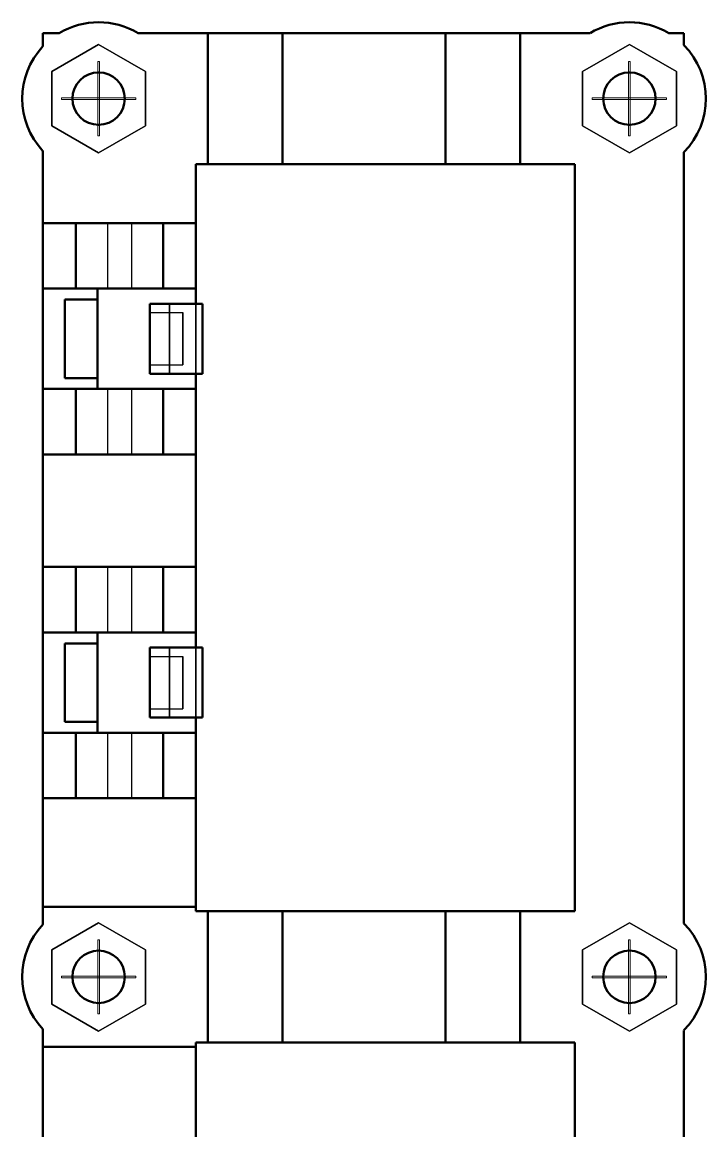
# Model space of a CAD drawing. Header units: millimetres. Extents: x 25 to 584, y 11 to 410.
# Drawn here: x 49 to 111.6, y 205.4 to 306.9 of the extents above; entities that cross this region are included whole.
import ezdxf

# ---------------------------------------------------------------- set-up
doc = ezdxf.new("R2010")
doc.units = ezdxf.units.MM
for name, color, linetype, lineweight in [('dims', 7, 'Continuous', 5), ('hidden', 7, 'Continuous', 25), ('part', 7, 'Continuous', 50)]:
    doc.layers.add(name, color=color, linetype=linetype, lineweight=lineweight)

msp = doc.modelspace()

# ---------------------------------------------------------------- linework, layer by layer
at = {"layer": 'dims'}
for p, q in [((55.91, 303.3), (55.91, 296.5)), ((56.06, 303.3), (55.91, 303.3)), ((56.06, 296.5), (56.06, 303.3)), ((104.51, 303.3), (104.51, 296.5)), ((104.66, 303.3), (104.51, 303.3)), ((104.66, 296.5), (104.66, 303.3)), ((59.39, 299.97), (52.59, 299.97)), ((52.59, 299.97), (52.59, 299.82)), ((52.59, 299.82), (59.39, 299.82)), ((59.39, 299.82), (59.39, 299.97)), ((107.99, 299.97), (101.19, 299.97)), ((101.19, 299.97), (101.19, 299.82)), ((101.19, 299.82), (107.99, 299.82)), ((107.99, 299.82), (107.99, 299.97)), ((55.91, 296.5), (56.06, 296.5)), ((104.51, 296.5), (104.66, 296.5)), ((55.91, 222.86), (55.91, 216.06)), ((56.06, 222.86), (55.91, 222.86)), ((56.06, 216.06), (56.06, 222.86)), ((104.51, 222.86), (104.51, 216.06)), ((104.66, 222.86), (104.51, 222.86)), ((104.66, 216.06), (104.66, 222.86)), ((59.39, 219.53), (52.59, 219.53)), ((52.59, 219.53), (52.59, 219.38)), ((52.59, 219.38), (59.39, 219.38)), ((59.39, 219.38), (59.39, 219.53)), ((107.99, 219.53), (101.19, 219.53)), ((101.19, 219.53), (101.19, 219.38)), ((101.19, 219.38), (107.99, 219.38)), ((107.99, 219.38), (107.99, 219.53)), ((55.91, 216.06), (56.06, 216.06)), ((104.51, 216.06), (104.66, 216.06))]:
    msp.add_line(p, q, dxfattribs=at)
at = {"layer": 'hidden'}
for p, q in [((50.89, 305.89), (52.38, 305.89)), ((50.89, 304.69), (50.89, 305.89)), ((59.59, 305.89), (100.98, 305.89)), ((65.99, 293.89), (65.99, 305.89)), ((94.59, 293.89), (94.59, 305.89)), ((108.19, 305.89), (109.59, 305.89)), ((109.59, 305.89), (109.59, 304.79)), ((51.69, 302.38), (55.99, 304.86)), ((55.99, 304.86), (51.69, 302.38)), ((55.99, 304.86), (60.29, 302.38)), ((60.29, 302.38), (55.99, 304.86)), ((100.29, 302.38), (104.59, 304.86)), ((104.59, 304.86), (100.29, 302.38)), ((104.59, 304.86), (108.89, 302.38)), ((108.89, 302.38), (104.59, 304.86)), ((51.69, 297.41), (51.69, 302.38)), ((51.69, 302.38), (51.69, 297.41)), ((60.29, 302.38), (60.29, 297.41)), ((60.29, 297.41), (60.29, 302.38)), ((100.29, 297.41), (100.29, 302.38)), ((100.29, 302.38), (100.29, 297.41)), ((108.89, 302.38), (108.89, 297.41)), ((108.89, 297.41), (108.89, 302.38)), ((55.99, 294.93), (51.69, 297.41)), ((51.69, 297.41), (55.99, 294.93)), ((60.29, 297.41), (55.99, 294.93)), ((55.99, 294.93), (60.29, 297.41)), ((104.59, 294.93), (100.29, 297.41)), ((100.29, 297.41), (104.59, 294.93)), ((108.89, 297.41), (104.59, 294.93)), ((104.59, 294.93), (108.89, 297.41)), ((50.89, 224.25), (50.89, 295.1)), ((109.59, 295), (109.59, 224.35)), ((64.89, 225.46), (64.89, 293.89)), ((64.89, 293.89), (99.59, 293.89)), ((99.59, 225.46), (99.59, 293.89)), ((64.89, 288.5), (50.89, 288.5)), ((53.89, 288.5), (53.89, 282.5)), ((56.79, 288.5), (56.79, 282.5)), ((58.99, 288.5), (58.99, 282.5)), ((61.89, 288.5), (61.89, 282.5)), ((50.89, 282.5), (55.89, 282.5)), ((55.89, 281.5), (55.89, 282.5)), ((55.89, 282.5), (64.89, 282.5)), ((52.89, 281.5), (52.89, 274.3)), ((55.89, 281.5), (52.89, 281.5)), ((55.89, 274.3), (55.89, 281.5)), ((60.69, 281.1), (62.49, 281.1)), ((60.69, 281.1), (60.69, 274.69)), ((60.69, 280.3), (63.69, 280.3)), ((62.49, 281.1), (62.49, 274.69)), ((62.49, 281.1), (64.89, 281.1)), ((62.49, 274.69), (62.49, 281.1)), ((64.89, 281.1), (64.89, 274.69)), ((64.89, 281.1), (65.49, 281.1)), ((65.49, 274.69), (65.49, 281.1)), ((60.69, 275.5), (63.69, 275.5)), ((55.89, 274.3), (52.89, 274.3)), ((55.89, 273.3), (55.89, 274.3)), ((60.69, 274.69), (62.49, 274.69)), ((62.49, 274.69), (64.89, 274.69)), ((64.89, 274.69), (65.49, 274.69)), ((50.89, 273.3), (55.89, 273.3)), ((53.89, 273.3), (53.89, 267.3)), ((55.89, 273.3), (64.89, 273.3)), ((56.79, 273.3), (56.79, 267.3)), ((58.99, 273.3), (58.99, 267.3)), ((61.89, 273.3), (61.89, 267.3)), ((50.89, 267.3), (64.89, 267.3)), ((50.89, 257), (64.89, 257)), ((53.89, 257), (53.89, 251)), ((56.79, 257), (56.79, 251)), ((58.99, 257), (58.99, 251)), ((61.89, 257), (61.89, 251)), ((50.89, 251), (55.89, 251)), ((55.89, 250), (55.89, 251)), ((55.89, 251), (64.89, 251)), ((52.89, 250), (52.89, 242.81)), ((55.89, 250), (52.89, 250)), ((55.89, 242.81), (55.89, 250)), ((60.69, 249.61), (62.49, 249.61)), ((60.69, 249.61), (60.69, 243.21)), ((60.69, 248.81), (63.69, 248.81)), ((62.49, 249.61), (62.49, 243.21)), ((62.49, 249.61), (64.89, 249.61)), ((62.49, 243.21), (62.49, 249.61)), ((64.89, 249.61), (64.89, 243.21)), ((64.89, 249.61), (65.49, 249.61)), ((65.49, 243.21), (65.49, 249.61)), ((60.69, 244), (63.69, 244)), ((55.89, 242.81), (52.89, 242.81)), ((55.89, 241.81), (55.89, 242.81)), ((60.69, 243.21), (62.49, 243.21)), ((62.49, 243.21), (64.89, 243.21)), ((64.89, 243.21), (65.49, 243.21)), ((50.89, 241.81), (55.89, 241.81)), ((53.89, 241.81), (53.89, 235.81)), ((55.89, 241.81), (64.89, 241.81)), ((56.79, 241.81), (56.79, 235.81)), ((58.99, 241.81), (58.99, 235.81)), ((61.89, 241.81), (61.89, 235.81)), ((50.89, 235.81), (64.89, 235.81)), ((64.89, 225.86), (50.89, 225.86)), ((99.59, 225.46), (64.89, 225.46)), ((65.99, 213.46), (65.99, 225.46)), ((94.59, 213.46), (94.59, 225.46)), ((51.69, 221.94), (55.99, 224.42)), ((55.99, 224.42), (51.69, 221.94)), ((55.99, 224.42), (60.29, 221.94)), ((60.29, 221.94), (55.99, 224.42)), ((100.29, 221.94), (104.59, 224.42)), ((104.59, 224.42), (100.29, 221.94)), ((104.59, 224.42), (108.89, 221.94)), ((108.89, 221.94), (104.59, 224.42)), ((51.69, 216.97), (51.69, 221.94)), ((51.69, 221.94), (51.69, 216.97)), ((60.29, 221.94), (60.29, 216.97)), ((60.29, 216.97), (60.29, 221.94)), ((100.29, 216.97), (100.29, 221.94)), ((100.29, 221.94), (100.29, 216.97)), ((108.89, 221.94), (108.89, 216.97)), ((108.89, 216.97), (108.89, 221.94)), ((55.99, 214.49), (51.69, 216.97)), ((51.69, 216.97), (55.99, 214.49)), ((60.29, 216.97), (55.99, 214.49)), ((55.99, 214.49), (60.29, 216.97)), ((104.59, 214.49), (100.29, 216.97)), ((100.29, 216.97), (104.59, 214.49)), ((108.89, 216.97), (104.59, 214.49)), ((104.59, 214.49), (108.89, 216.97)), ((50.89, 175.5), (50.89, 214.66)), ((109.59, 214.56), (109.59, 175.6)), ((64.89, 213.46), (99.59, 213.46)), ((64.89, 176.71), (64.89, 213.46)), ((99.59, 176.71), (99.59, 213.46)), ((64.89, 213.06), (50.89, 213.06))]:
    msp.add_line(p, q, dxfattribs=at)
for centre in [(55.99, 299.89), (104.59, 299.89), (55.99, 219.46), (104.59, 219.46)]:
    msp.add_circle(centre, 2.4, dxfattribs=at)
for centre, start, end in [((55.99, 299.89), 58.9973, 121.0027), ((104.59, 299.89), 58.9973, 121.0027), ((55.99, 299.89), 136.7668, 223.2332), ((104.59, 299.89), -44.4153, 44.4153), ((55.99, 219.46), 136.7668, 223.2332), ((104.59, 219.46), -44.4153, 44.4153)]:
    msp.add_arc(centre, 7, start, end, dxfattribs=at)
for points in [[(58.99, 288.5), (58.96, 288.5), (58.88, 288.5), (58.75, 288.5), (58.57, 288.5), (58.37, 288.5), (58.13, 288.5), (57.89, 288.5), (57.64, 288.5), (57.41, 288.5), (57.2, 288.5), (57.03, 288.5), (56.9, 288.5), (56.82, 288.5), (56.79, 288.5)], [(56.79, 288.5), (56.82, 288.5), (56.9, 288.5), (57.03, 288.5), (57.2, 288.5), (57.41, 288.5), (57.64, 288.5), (57.89, 288.5), (58.13, 288.5), (58.37, 288.5), (58.57, 288.5), (58.75, 288.5), (58.88, 288.5), (58.96, 288.5), (58.99, 288.5)], [(58.99, 282.5), (58.96, 282.5), (58.88, 282.5), (58.75, 282.5), (58.57, 282.5), (58.37, 282.5), (58.13, 282.5), (57.89, 282.5), (57.64, 282.5), (57.41, 282.5), (57.2, 282.5), (57.03, 282.5), (56.9, 282.5), (56.82, 282.5), (56.79, 282.5)], [(56.79, 282.5), (56.82, 282.5), (56.9, 282.5), (57.03, 282.5), (57.2, 282.5), (57.41, 282.5), (57.64, 282.5), (57.89, 282.5), (58.13, 282.5), (58.37, 282.5), (58.57, 282.5), (58.75, 282.5), (58.88, 282.5), (58.96, 282.5), (58.99, 282.5)], [(60.69, 280.3), (60.69, 280.23), (60.69, 280.06), (60.69, 279.77), (60.69, 279.39), (60.69, 278.94), (60.69, 278.43), (60.69, 277.89), (60.69, 277.36), (60.69, 276.85), (60.69, 276.4), (60.69, 276.02), (60.69, 275.73), (60.69, 275.56), (60.69, 275.5)], [(63.69, 280.3), (63.69, 280.23), (63.69, 280.06), (63.69, 279.77), (63.69, 279.39), (63.69, 278.94), (63.69, 278.43), (63.69, 277.89), (63.69, 277.36), (63.69, 276.85), (63.69, 276.4), (63.69, 276.02), (63.69, 275.73), (63.69, 275.56), (63.69, 275.5)], [(58.99, 273.3), (58.96, 273.3), (58.88, 273.3), (58.75, 273.3), (58.57, 273.3), (58.37, 273.3), (58.13, 273.3), (57.89, 273.3), (57.64, 273.3), (57.41, 273.3), (57.2, 273.3), (57.03, 273.3), (56.9, 273.3), (56.82, 273.3), (56.79, 273.3)], [(56.79, 273.3), (56.82, 273.3), (56.9, 273.3), (57.03, 273.3), (57.2, 273.3), (57.41, 273.3), (57.64, 273.3), (57.89, 273.3), (58.13, 273.3), (58.37, 273.3), (58.57, 273.3), (58.75, 273.3), (58.88, 273.3), (58.96, 273.3), (58.99, 273.3)], [(58.99, 267.3), (58.96, 267.3), (58.88, 267.3), (58.75, 267.3), (58.57, 267.3), (58.37, 267.3), (58.13, 267.3), (57.89, 267.3), (57.64, 267.3), (57.41, 267.3), (57.2, 267.3), (57.03, 267.3), (56.9, 267.3), (56.82, 267.3), (56.79, 267.3)], [(56.79, 267.3), (56.82, 267.3), (56.9, 267.3), (57.03, 267.3), (57.2, 267.3), (57.41, 267.3), (57.64, 267.3), (57.89, 267.3), (58.13, 267.3), (58.37, 267.3), (58.57, 267.3), (58.75, 267.3), (58.88, 267.3), (58.96, 267.3), (58.99, 267.3)], [(58.99, 257), (58.96, 257), (58.88, 257), (58.75, 257), (58.57, 257), (58.37, 257), (58.13, 257), (57.89, 257), (57.64, 257), (57.41, 257), (57.2, 257), (57.03, 257), (56.9, 257), (56.82, 257), (56.79, 257)], [(56.79, 257), (56.82, 257), (56.9, 257), (57.03, 257), (57.2, 257), (57.41, 257), (57.64, 257), (57.89, 257), (58.13, 257), (58.37, 257), (58.57, 257), (58.75, 257), (58.88, 257), (58.96, 257), (58.99, 257)], [(58.99, 251), (58.96, 251), (58.88, 251), (58.75, 251), (58.57, 251), (58.37, 251), (58.13, 251), (57.89, 251), (57.64, 251), (57.41, 251), (57.2, 251), (57.03, 251), (56.9, 251), (56.82, 251), (56.79, 251)], [(56.79, 251), (56.82, 251), (56.9, 251), (57.03, 251), (57.2, 251), (57.41, 251), (57.64, 251), (57.89, 251), (58.13, 251), (58.37, 251), (58.57, 251), (58.75, 251), (58.88, 251), (58.96, 251), (58.99, 251)], [(60.69, 248.81), (60.69, 248.74), (60.69, 248.57), (60.69, 248.28), (60.69, 247.9), (60.69, 247.45), (60.69, 246.94), (60.69, 246.41), (60.69, 245.87), (60.69, 245.36), (60.69, 244.91), (60.69, 244.53), (60.69, 244.24), (60.69, 244.07), (60.69, 244)], [(63.69, 248.81), (63.69, 248.74), (63.69, 248.57), (63.69, 248.28), (63.69, 247.9), (63.69, 247.45), (63.69, 246.94), (63.69, 246.41), (63.69, 245.87), (63.69, 245.36), (63.69, 244.91), (63.69, 244.53), (63.69, 244.24), (63.69, 244.07), (63.69, 244)], [(58.99, 241.81), (58.96, 241.81), (58.88, 241.81), (58.75, 241.81), (58.57, 241.81), (58.37, 241.81), (58.13, 241.81), (57.89, 241.81), (57.64, 241.81), (57.41, 241.81), (57.2, 241.81), (57.03, 241.81), (56.9, 241.81), (56.82, 241.81), (56.79, 241.81)], [(56.79, 241.81), (56.82, 241.81), (56.9, 241.81), (57.03, 241.81), (57.2, 241.81), (57.41, 241.81), (57.64, 241.81), (57.89, 241.81), (58.13, 241.81), (58.37, 241.81), (58.57, 241.81), (58.75, 241.81), (58.88, 241.81), (58.96, 241.81), (58.99, 241.81)], [(58.99, 235.81), (58.96, 235.81), (58.88, 235.81), (58.75, 235.81), (58.57, 235.81), (58.37, 235.81), (58.13, 235.81), (57.89, 235.81), (57.64, 235.81), (57.41, 235.81), (57.2, 235.81), (57.03, 235.81), (56.9, 235.81), (56.82, 235.81), (56.79, 235.81)], [(56.79, 235.81), (56.82, 235.81), (56.9, 235.81), (57.03, 235.81), (57.2, 235.81), (57.41, 235.81), (57.64, 235.81), (57.89, 235.81), (58.13, 235.81), (58.37, 235.81), (58.57, 235.81), (58.75, 235.81), (58.88, 235.81), (58.96, 235.81), (58.99, 235.81)]]:
    msp.add_open_spline(points, degree=1, dxfattribs=at)
for points, knots in [([(60.69, 277.89), (60.69, 278.03), (60.69, 278.16), (60.69, 278.43), (60.69, 278.69), (60.69, 278.81), (60.69, 278.94), (60.69, 279.05), (60.69, 279.17), (60.69, 279.28), (60.69, 279.39), (60.69, 279.49), (60.69, 279.59), (60.69, 279.68), (60.69, 279.77), (60.69, 279.85), (60.69, 279.93), (60.69, 279.99), (60.69, 280.06), (60.69, 280.11), (60.69, 280.16), (60.69, 280.2), (60.69, 280.23), (60.69, 280.26), (60.69, 280.28), (60.69, 280.29), (60.69, 280.3)], [0, 0, 0, 0.1122, 0.1122, 0.336599, 0.336599, 0.448799, 0.448799, 0.560999, 0.560999, 0.673198, 0.673198, 0.785398, 0.785398, 0.897598, 0.897598, 1.009798, 1.009798, 1.121997, 1.121997, 1.234197, 1.234197, 1.346397, 1.346397, 1.458597, 1.458597, 1.570796, 1.570796, 1.570796]), ([(63.69, 277.89), (63.69, 278.03), (63.69, 278.16), (63.69, 278.43), (63.69, 278.69), (63.69, 278.81), (63.69, 278.94), (63.69, 279.05), (63.69, 279.17), (63.69, 279.28), (63.69, 279.39), (63.69, 279.49), (63.69, 279.59), (63.69, 279.68), (63.69, 279.77), (63.69, 279.85), (63.69, 279.93), (63.69, 279.99), (63.69, 280.06), (63.69, 280.11), (63.69, 280.16), (63.69, 280.2), (63.69, 280.23), (63.69, 280.26), (63.69, 280.28), (63.69, 280.29), (63.69, 280.3)], [0, 0, 0, 0.1122, 0.1122, 0.336599, 0.336599, 0.448799, 0.448799, 0.560999, 0.560999, 0.673198, 0.673198, 0.785398, 0.785398, 0.897598, 0.897598, 1.009798, 1.009798, 1.121997, 1.121997, 1.234197, 1.234197, 1.346397, 1.346397, 1.458597, 1.458597, 1.570796, 1.570796, 1.570796]), ([(60.69, 275.5), (60.69, 275.5), (60.69, 275.51), (60.69, 275.53), (60.69, 275.56), (60.69, 275.59), (60.69, 275.63), (60.69, 275.68), (60.69, 275.73), (60.69, 275.8), (60.69, 275.86), (60.69, 275.94), (60.69, 276.02), (60.69, 276.11), (60.69, 276.2), (60.69, 276.3), (60.69, 276.4), (60.69, 276.51), (60.69, 276.62), (60.69, 276.74), (60.69, 276.85), (60.69, 276.98), (60.69, 277.1), (60.69, 277.23), (60.69, 277.36), (60.69, 277.63), (60.69, 277.89)], [0, 0, 0, 0.071429, 0.071429, 0.142857, 0.142857, 0.214286, 0.214286, 0.285714, 0.285714, 0.357143, 0.357143, 0.428571, 0.428571, 0.5, 0.5, 0.571429, 0.571429, 0.642857, 0.642857, 0.714286, 0.714286, 0.785714, 0.785714, 0.857143, 0.857143, 1, 1, 1]), ([(63.69, 275.5), (63.69, 275.5), (63.69, 275.51), (63.69, 275.53), (63.69, 275.56), (63.69, 275.59), (63.69, 275.63), (63.69, 275.68), (63.69, 275.73), (63.69, 275.8), (63.69, 275.86), (63.69, 275.94), (63.69, 276.02), (63.69, 276.11), (63.69, 276.2), (63.69, 276.3), (63.69, 276.4), (63.69, 276.51), (63.69, 276.62), (63.69, 276.74), (63.69, 276.85), (63.69, 276.98), (63.69, 277.1), (63.69, 277.23), (63.69, 277.36), (63.69, 277.63), (63.69, 277.89)], [0, 0, 0, 0.071429, 0.071429, 0.142857, 0.142857, 0.214286, 0.214286, 0.285714, 0.285714, 0.357143, 0.357143, 0.428571, 0.428571, 0.5, 0.5, 0.571429, 0.571429, 0.642857, 0.642857, 0.714286, 0.714286, 0.785714, 0.785714, 0.857143, 0.857143, 1, 1, 1]), ([(60.69, 246.41), (60.69, 246.54), (60.69, 246.67), (60.69, 246.94), (60.69, 247.2), (60.69, 247.32), (60.69, 247.45), (60.69, 247.56), (60.69, 247.68), (60.69, 247.79), (60.69, 247.9), (60.69, 248), (60.69, 248.1), (60.69, 248.19), (60.69, 248.28), (60.69, 248.36), (60.69, 248.44), (60.69, 248.5), (60.69, 248.57), (60.69, 248.62), (60.69, 248.67), (60.69, 248.71), (60.69, 248.74), (60.69, 248.77), (60.69, 248.79), (60.69, 248.8), (60.69, 248.81)], [0, 0, 0, 0.1122, 0.1122, 0.336599, 0.336599, 0.448799, 0.448799, 0.560999, 0.560999, 0.673198, 0.673198, 0.785398, 0.785398, 0.897598, 0.897598, 1.009798, 1.009798, 1.121997, 1.121997, 1.234197, 1.234197, 1.346397, 1.346397, 1.458597, 1.458597, 1.570796, 1.570796, 1.570796]), ([(63.69, 246.41), (63.69, 246.54), (63.69, 246.67), (63.69, 246.94), (63.69, 247.2), (63.69, 247.32), (63.69, 247.45), (63.69, 247.56), (63.69, 247.68), (63.69, 247.79), (63.69, 247.9), (63.69, 248), (63.69, 248.1), (63.69, 248.19), (63.69, 248.28), (63.69, 248.36), (63.69, 248.44), (63.69, 248.5), (63.69, 248.57), (63.69, 248.62), (63.69, 248.67), (63.69, 248.71), (63.69, 248.74), (63.69, 248.77), (63.69, 248.79), (63.69, 248.8), (63.69, 248.81)], [0, 0, 0, 0.1122, 0.1122, 0.336599, 0.336599, 0.448799, 0.448799, 0.560999, 0.560999, 0.673198, 0.673198, 0.785398, 0.785398, 0.897598, 0.897598, 1.009798, 1.009798, 1.121997, 1.121997, 1.234197, 1.234197, 1.346397, 1.346397, 1.458597, 1.458597, 1.570796, 1.570796, 1.570796]), ([(60.69, 244), (60.69, 244.01), (60.69, 244.02), (60.69, 244.04), (60.69, 244.07), (60.69, 244.1), (60.69, 244.14), (60.69, 244.19), (60.69, 244.24), (60.69, 244.31), (60.69, 244.37), (60.69, 244.45), (60.69, 244.53), (60.69, 244.62), (60.69, 244.71), (60.69, 244.81), (60.69, 244.91), (60.69, 245.02), (60.69, 245.13), (60.69, 245.25), (60.69, 245.36), (60.69, 245.49), (60.69, 245.61), (60.69, 245.74), (60.69, 245.87), (60.69, 246.14), (60.69, 246.41)], [0, 0, 0, 0.071429, 0.071429, 0.142857, 0.142857, 0.214286, 0.214286, 0.285714, 0.285714, 0.357143, 0.357143, 0.428571, 0.428571, 0.5, 0.5, 0.571429, 0.571429, 0.642857, 0.642857, 0.714286, 0.714286, 0.785714, 0.785714, 0.857143, 0.857143, 1, 1, 1]), ([(63.69, 244), (63.69, 244.01), (63.69, 244.02), (63.69, 244.04), (63.69, 244.07), (63.69, 244.1), (63.69, 244.14), (63.69, 244.19), (63.69, 244.24), (63.69, 244.31), (63.69, 244.37), (63.69, 244.45), (63.69, 244.53), (63.69, 244.62), (63.69, 244.71), (63.69, 244.81), (63.69, 244.91), (63.69, 245.02), (63.69, 245.13), (63.69, 245.25), (63.69, 245.36), (63.69, 245.49), (63.69, 245.61), (63.69, 245.74), (63.69, 245.87), (63.69, 246.14), (63.69, 246.41)], [0, 0, 0, 0.071429, 0.071429, 0.142857, 0.142857, 0.214286, 0.214286, 0.285714, 0.285714, 0.357143, 0.357143, 0.428571, 0.428571, 0.5, 0.5, 0.571429, 0.571429, 0.642857, 0.642857, 0.714286, 0.714286, 0.785714, 0.785714, 0.857143, 0.857143, 1, 1, 1])]:
    msp.add_open_spline(points, degree=2, knots=knots, dxfattribs=at)
at = {"layer": 'part'}
for p, q in [((50.89, 305.89), (50.89, 304.69)), ((50.89, 305.89), (52.38, 305.89)), ((59.59, 305.89), (65.99, 305.89)), ((65.99, 305.89), (72.83, 305.89)), ((65.99, 293.89), (65.99, 305.89)), ((72.83, 305.89), (72.83, 293.89)), ((87.75, 305.89), (94.59, 305.89)), ((87.75, 305.89), (87.75, 293.89)), ((100.98, 305.89), (94.59, 305.89)), ((94.59, 293.89), (94.59, 305.89)), ((109.59, 305.89), (108.19, 305.89)), ((109.59, 304.79), (109.59, 305.89)), ((50.89, 295.1), (50.89, 288.5)), ((109.59, 224.35), (109.59, 295)), ((64.89, 293.89), (64.89, 288.5)), ((65.99, 293.89), (64.89, 293.89)), ((65.99, 293.89), (72.83, 293.89)), ((87.75, 293.89), (94.59, 293.89)), ((94.59, 293.89), (99.59, 293.89)), ((99.59, 225.46), (99.59, 293.89)), ((50.89, 282.5), (50.89, 288.5)), ((50.89, 288.5), (53.89, 288.5)), ((53.89, 282.5), (53.89, 288.5)), ((61.89, 288.5), (64.89, 288.5)), ((61.89, 282.5), (61.89, 288.5)), ((64.89, 282.5), (64.89, 288.5)), ((50.89, 273.3), (50.89, 282.5)), ((50.89, 282.5), (53.89, 282.5)), ((55.89, 281.5), (55.89, 282.5)), ((61.89, 282.5), (64.89, 282.5)), ((64.89, 281.1), (64.89, 282.5)), ((55.89, 281.5), (52.89, 281.5)), ((52.89, 281.5), (52.89, 274.3)), ((55.89, 281.5), (55.89, 274.3)), ((60.69, 281.1), (65.49, 281.1)), ((60.69, 274.69), (60.69, 281.1)), ((65.49, 274.69), (65.49, 281.1)), ((55.89, 274.3), (52.89, 274.3)), ((55.89, 273.3), (55.89, 274.3)), ((60.69, 274.69), (65.49, 274.69)), ((64.89, 273.3), (64.89, 274.69)), ((50.89, 267.3), (50.89, 273.3)), ((50.89, 273.3), (53.89, 273.3)), ((53.89, 267.3), (53.89, 273.3)), ((61.89, 273.3), (64.89, 273.3)), ((61.89, 267.3), (61.89, 273.3)), ((64.89, 267.3), (64.89, 273.3)), ((50.89, 257), (50.89, 267.3)), ((50.89, 267.3), (53.89, 267.3)), ((61.89, 267.3), (64.89, 267.3)), ((64.89, 257), (64.89, 267.3)), ((50.89, 251), (50.89, 257)), ((50.89, 257), (53.89, 257)), ((53.89, 251), (53.89, 257)), ((61.89, 257), (64.89, 257)), ((61.89, 251), (61.89, 257)), ((64.89, 251), (64.89, 257)), ((50.89, 241.81), (50.89, 251)), ((50.89, 251), (53.89, 251)), ((55.89, 250), (55.89, 251)), ((61.89, 251), (64.89, 251)), ((64.89, 249.61), (64.89, 251)), ((55.89, 250), (52.89, 250)), ((52.89, 250), (52.89, 242.81)), ((55.89, 250), (55.89, 242.81)), ((60.69, 249.61), (65.49, 249.61)), ((60.69, 243.21), (60.69, 249.61)), ((65.49, 243.21), (65.49, 249.61)), ((55.89, 242.81), (52.89, 242.81)), ((55.89, 241.81), (55.89, 242.81)), ((60.69, 243.21), (65.49, 243.21)), ((64.89, 241.81), (64.89, 243.21)), ((50.89, 235.81), (50.89, 241.81)), ((50.89, 241.81), (53.89, 241.81)), ((53.89, 235.81), (53.89, 241.81)), ((61.89, 241.81), (64.89, 241.81)), ((61.89, 235.81), (61.89, 241.81)), ((64.89, 235.81), (64.89, 241.81)), ((50.89, 225.86), (50.89, 235.81)), ((50.89, 235.81), (53.89, 235.81)), ((61.89, 235.81), (64.89, 235.81)), ((64.89, 225.86), (64.89, 235.81)), ((50.89, 225.86), (50.89, 224.25)), ((64.89, 225.86), (50.89, 225.86)), ((64.89, 225.86), (64.89, 225.46)), ((64.89, 225.46), (65.99, 225.46)), ((65.99, 225.46), (72.83, 225.46)), ((65.99, 213.46), (65.99, 225.46)), ((72.83, 225.46), (72.83, 213.46)), ((87.75, 225.46), (94.59, 225.46)), ((87.75, 225.46), (87.75, 213.46)), ((94.59, 225.46), (99.59, 225.46)), ((94.59, 213.46), (94.59, 225.46)), ((50.89, 214.66), (50.89, 213.06)), ((109.59, 175.6), (109.59, 214.56)), ((65.99, 213.46), (64.89, 213.46)), ((64.89, 213.46), (64.89, 213.06)), ((65.99, 213.46), (72.83, 213.46)), ((87.75, 213.46), (94.59, 213.46)), ((94.59, 213.46), (99.59, 213.46)), ((99.59, 176.71), (99.59, 213.46)), ((50.89, 203.31), (50.89, 213.06)), ((64.89, 213.06), (50.89, 213.06)), ((64.89, 203.31), (64.89, 213.06))]:
    msp.add_line(p, q, dxfattribs=at)
for centre in [(55.99, 299.89), (104.59, 299.89), (55.99, 219.46), (104.59, 219.46)]:
    msp.add_circle(centre, 2.4, dxfattribs=at)
for centre, start, end in [((55.99, 299.89), 58.9973, 121.0027), ((104.59, 299.89), 58.9973, 121.0027), ((55.99, 299.89), 136.7668, 223.2332), ((104.59, 299.89), -44.4153, 44.4153), ((55.99, 219.46), 136.7668, 223.2332), ((104.59, 219.46), -44.4153, 44.4153)]:
    msp.add_arc(centre, 7, start, end, dxfattribs=at)
for points in [[(72.83, 305.89), (73.32, 305.89), (73.81, 305.89), (74.32, 305.89), (74.83, 305.89), (75.35, 305.89), (75.88, 305.89), (76.42, 305.89), (76.96, 305.89), (77.51, 305.89), (78.06, 305.89), (79.17, 305.89), (80.29, 305.89), (81.41, 305.89), (82.52, 305.89), (83.07, 305.89), (83.62, 305.89), (84.16, 305.89), (84.7, 305.89), (85.23, 305.89), (85.75, 305.89), (86.26, 305.89), (86.77, 305.89), (87.26, 305.89), (87.75, 305.89)], [(72.83, 293.89), (73.32, 293.89), (73.81, 293.89), (74.32, 293.89), (74.83, 293.89), (75.35, 293.89), (75.88, 293.89), (76.42, 293.89), (76.96, 293.89), (77.51, 293.89), (78.06, 293.89), (79.17, 293.89), (80.29, 293.89), (81.41, 293.89), (82.52, 293.89), (83.07, 293.89), (83.62, 293.89), (84.16, 293.89), (84.7, 293.89), (85.23, 293.89), (85.75, 293.89), (86.26, 293.89), (86.77, 293.89), (87.26, 293.89), (87.75, 293.89)], [(72.83, 225.46), (73.32, 225.46), (73.81, 225.46), (74.32, 225.46), (74.83, 225.46), (75.35, 225.46), (75.88, 225.46), (76.42, 225.46), (76.96, 225.46), (77.51, 225.46), (78.06, 225.46), (79.17, 225.46), (80.29, 225.46), (81.41, 225.46), (82.52, 225.46), (83.07, 225.46), (83.62, 225.46), (84.16, 225.46), (84.7, 225.46), (85.23, 225.46), (85.75, 225.46), (86.26, 225.46), (86.77, 225.46), (87.26, 225.46), (87.75, 225.46)], [(72.83, 213.46), (73.32, 213.46), (73.81, 213.46), (74.32, 213.46), (74.83, 213.46), (75.35, 213.46), (75.88, 213.46), (76.42, 213.46), (76.96, 213.46), (77.51, 213.46), (78.06, 213.46), (79.17, 213.46), (80.29, 213.46), (81.41, 213.46), (82.52, 213.46), (83.07, 213.46), (83.62, 213.46), (84.16, 213.46), (84.7, 213.46), (85.23, 213.46), (85.75, 213.46), (86.26, 213.46), (86.77, 213.46), (87.26, 213.46), (87.75, 213.46)]]:
    msp.add_open_spline(points, degree=2, knots=[0, 0, 0, 0.071429, 0.071429, 0.142857, 0.142857, 0.214286, 0.214286, 0.285714, 0.285714, 0.357143, 0.357143, 0.5, 0.5, 0.642857, 0.642857, 0.714286, 0.714286, 0.785714, 0.785714, 0.857143, 0.857143, 0.928571, 0.928571, 1, 1, 1], dxfattribs=at)
for points in [[(61.89, 288.5), (61.79, 288.5), (61.49, 288.5), (61.02, 288.5), (60.38, 288.5), (59.62, 288.5), (58.78, 288.5), (57.89, 288.5), (57, 288.5), (56.15, 288.5), (55.39, 288.5), (54.76, 288.5), (54.28, 288.5), (53.99, 288.5), (53.89, 288.5)], [(61.89, 282.5), (61.79, 282.5), (61.49, 282.5), (61.02, 282.5), (60.38, 282.5), (59.62, 282.5), (58.78, 282.5), (57.89, 282.5), (57, 282.5), (56.15, 282.5), (55.39, 282.5), (54.76, 282.5), (54.28, 282.5), (53.99, 282.5), (53.89, 282.5)], [(61.89, 273.3), (61.79, 273.3), (61.49, 273.3), (61.02, 273.3), (60.38, 273.3), (59.62, 273.3), (58.78, 273.3), (57.89, 273.3), (57, 273.3), (56.15, 273.3), (55.39, 273.3), (54.76, 273.3), (54.28, 273.3), (53.99, 273.3), (53.89, 273.3)], [(61.89, 267.3), (61.79, 267.3), (61.49, 267.3), (61.02, 267.3), (60.38, 267.3), (59.62, 267.3), (58.78, 267.3), (57.89, 267.3), (57, 267.3), (56.15, 267.3), (55.39, 267.3), (54.76, 267.3), (54.28, 267.3), (53.99, 267.3), (53.89, 267.3)], [(61.89, 257), (61.79, 257), (61.49, 257), (61.02, 257), (60.38, 257), (59.62, 257), (58.78, 257), (57.89, 257), (57, 257), (56.15, 257), (55.39, 257), (54.76, 257), (54.28, 257), (53.99, 257), (53.89, 257)], [(61.89, 251), (61.79, 251), (61.49, 251), (61.02, 251), (60.38, 251), (59.62, 251), (58.78, 251), (57.89, 251), (57, 251), (56.15, 251), (55.39, 251), (54.76, 251), (54.28, 251), (53.99, 251), (53.89, 251)], [(61.89, 241.81), (61.79, 241.81), (61.49, 241.81), (61.02, 241.81), (60.38, 241.81), (59.62, 241.81), (58.78, 241.81), (57.89, 241.81), (57, 241.81), (56.15, 241.81), (55.39, 241.81), (54.76, 241.81), (54.28, 241.81), (53.99, 241.81), (53.89, 241.81)], [(61.89, 235.81), (61.79, 235.81), (61.49, 235.81), (61.02, 235.81), (60.38, 235.81), (59.62, 235.81), (58.78, 235.81), (57.89, 235.81), (57, 235.81), (56.15, 235.81), (55.39, 235.81), (54.76, 235.81), (54.28, 235.81), (53.99, 235.81), (53.89, 235.81)]]:
    msp.add_open_spline(points, degree=1, dxfattribs=at)

doc.saveas('drawing.dxf')
